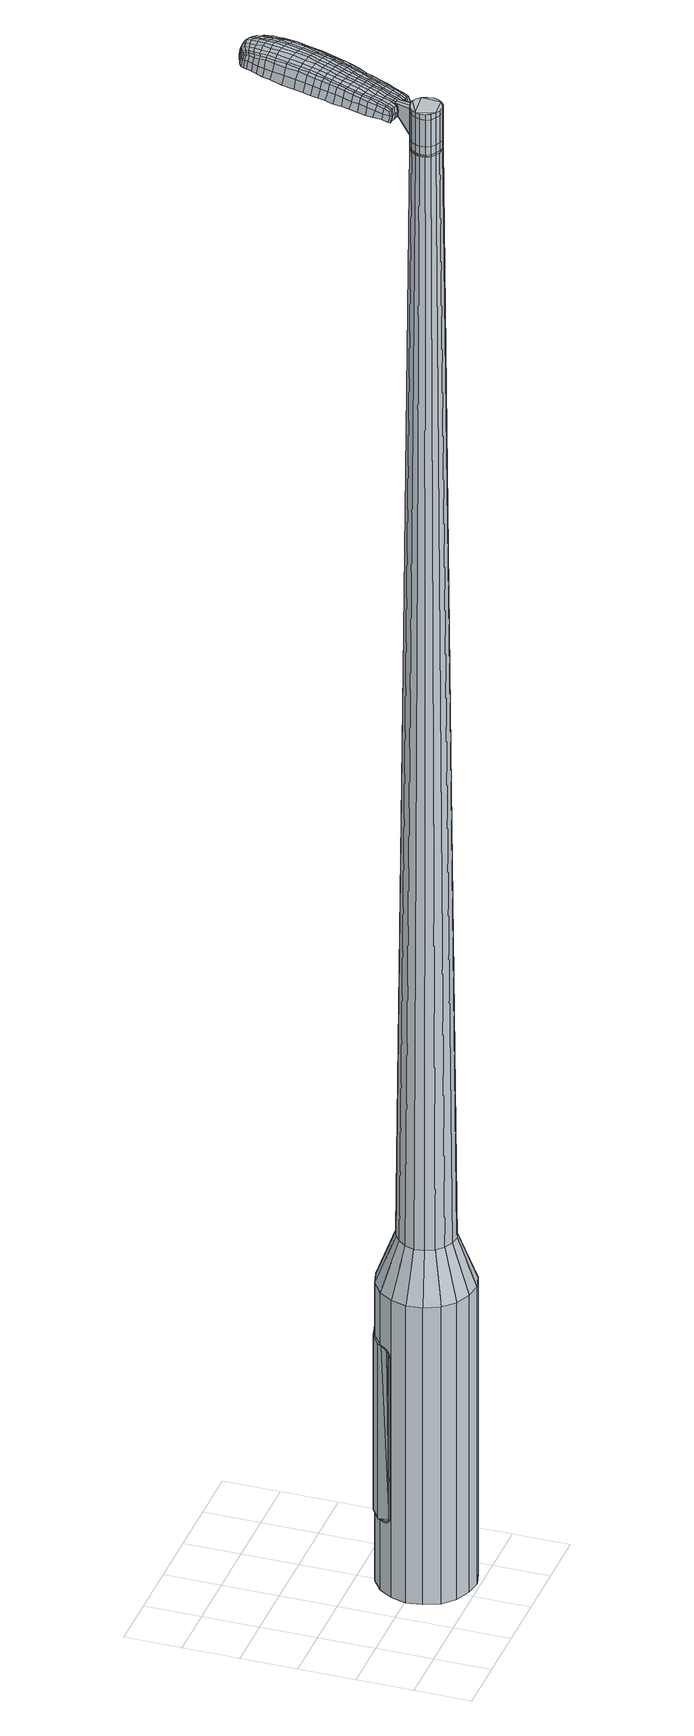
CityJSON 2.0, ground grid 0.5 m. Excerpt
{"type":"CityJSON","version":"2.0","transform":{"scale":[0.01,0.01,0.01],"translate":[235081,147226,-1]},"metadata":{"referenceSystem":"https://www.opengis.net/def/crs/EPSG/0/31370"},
"CityObjects":{
"object1":{"type":"GenericCityObject","attributes":{"cluster":355,"mean_distance_to_centroid":0.277,"new_centroid_x":235082.18,"new_centroid_y":147226.43,"mean_distance_to_camera":9.91,"H1":8.35,"H2":7.8,"Z_final":111.75,"cluster2":35,"proj_x":235088,"proj_y":147227.98,"id_line":86797,"bearing_l":165.1,"distance":6.03,"orientation":"right","G_obj":75.1},"geometry":[{"type":"MultiSurface","lod":"2","boundaries":[[[0,1,2,3]],[[1,4,5,2]],[[4,6,7,5]],[[6,8,9,7]],[[8,10,11,9]],[[10,12,13,11]],[[12,14,15,13]],[[14,16,17,15]],[[16,18,19,17]],[[18,20,21,19]],[[20,22,23,21]],[[22,24,25,23]],[[24,26,27,25]],[[26,28,29,27]],[[28,30,31,29]],[[30,32,33,31]],[[32,34,35,33]],[[34,0,3,35]],[[36,37,38,39]],[[38,40,41,42]],[[41,43,42]],[[42,44,45,46]],[[45,47,46]],[[46,48,49,50]],[[49,51,50]],[[42,46,50,38]],[[50,52,39,38]],[[53,36,39]],[[2,5,7,35]],[[7,9,11,15]],[[11,13,15]],[[15,17,19,23]],[[19,21,23]],[[23,25,27,31]],[[27,29,31]],[[15,23,31,7]],[[31,33,35,7]],[[3,2,35]],[[1,0,54,55]],[[0,34,56,54]],[[34,32,57,56]],[[32,30,58,57]],[[30,28,59,58]],[[28,26,60,59]],[[26,24,61,60]],[[24,22,62,61]],[[22,20,63,62]],[[20,18,64,63]],[[18,16,65,64]],[[16,14,66,65]],[[14,12,67,66]],[[12,10,68,67]],[[10,8,69,68]],[[8,6,70,69]],[[6,4,71,70]],[[4,1,55,71]],[[55,54,72,73]],[[54,56,74,72]],[[56,57,75,74]],[[57,58,76,75]],[[58,59,77,76]],[[59,60,78,77]],[[60,61,79,78]],[[61,62,80,79]],[[62,63,81,80]],[[63,64,82,81]],[[64,65,83,82]],[[65,66,84,83]],[[66,67,85,84]],[[67,68,86,85]],[[68,69,87,86]],[[69,70,88,87]],[[70,71,89,88]],[[71,55,73,89]],[[90,91,92,93]],[[94,95,91,90]],[[96,97,95,94]],[[76,98,97,96]],[[99,100,98,76]],[[101,102,100,99]],[[103,104,102,101]],[[105,106,104,103]],[[81,107,106,105]],[[82,108,107,81]],[[109,110,108,82]],[[111,112,110,109]],[[85,113,112,111]],[[114,115,113,85]],[[116,117,115,114]],[[88,118,117,116]],[[89,119,118,88]],[[93,92,119,89]],[[120,121,122,123]],[[124,120,123,125]],[[126,124,125,127]],[[128,126,127,129]],[[130,128,129,131]],[[132,130,131,133]],[[134,132,133,135]],[[136,134,135,137]],[[138,136,137,139]],[[140,138,139,141]],[[142,140,141,143]],[[144,142,143,145]],[[146,144,145,147]],[[148,146,147,149]],[[150,148,149,151]],[[152,150,151,153]],[[73,72,90,93]],[[72,74,94,90]],[[74,75,96,94]],[[75,76,96]],[[77,99,76]],[[77,78,101,99]],[[78,79,103,101]],[[79,80,105,103]],[[80,81,105]],[[83,109,82]],[[83,84,111,109]],[[84,85,111]],[[86,114,85]],[[86,87,116,114]],[[87,88,116]],[[73,93,89]],[[154,155,92,91]],[[155,119,92]],[[156,117,118]],[[156,157,115,117]],[[157,113,115]],[[158,112,113]],[[158,159,110,112]],[[159,108,110]],[[160,106,107]],[[160,161,104,106]],[[161,162,102,104]],[[162,163,100,102]],[[163,98,100]],[[164,97,98]],[[164,165,95,97]],[[165,154,91,95]],[[39,52,152,166]],[[155,154,167,153]],[[53,39,166,121]],[[154,165,122,167]],[[36,53,121,120]],[[165,164,123,122]],[[37,36,120,124]],[[164,98,125,123]],[[38,37,124,126]],[[98,163,127,125]],[[40,38,126,128]],[[163,162,129,127]],[[41,40,128,130]],[[162,161,131,129]],[[43,41,130,132]],[[161,160,133,131]],[[42,43,132,134]],[[160,107,135,133]],[[44,42,134,136]],[[107,108,137,135]],[[45,44,136,138]],[[108,159,139,137]],[[47,45,138,140]],[[159,158,141,139]],[[46,47,140,142]],[[158,113,143,141]],[[48,46,142,144]],[[113,157,145,143]],[[49,48,144,146]],[[157,156,147,145]],[[51,49,146,148]],[[156,118,149,147]],[[50,51,148,150]],[[118,119,151,149]],[[52,50,150,152]],[[119,155,153,151]],[[152,153,168,169]],[[153,167,170,168]],[[167,122,171,170]],[[122,121,172,171]],[[121,166,173,172]],[[166,152,169,173]],[[174,175,176,177]],[[178,174,177,179]],[[174,178,180,181]],[[175,174,181,182]],[[183,184,185,186]],[[187,183,186,188]],[[183,187,189,190]],[[184,183,190,191]],[[192,193,194,195]],[[196,192,195,197]],[[192,196,198,199]],[[193,192,199,200]],[[201,202,203,204]],[[205,201,204,206]],[[201,205,207,208]],[[202,201,208,209]],[[210,211,212,213]],[[214,210,213,215]],[[210,214,216,217]],[[211,210,217,218]],[[219,220,221,222]],[[223,219,222,224]],[[219,223,225,226]],[[220,219,226,227]],[[228,229,230,231]],[[220,228,231,221]],[[228,220,227,232]],[[229,228,232,233]],[[234,235,236,237]],[[229,234,237,230]],[[234,229,233,238]],[[235,234,238,239]],[[240,178,179,241]],[[235,240,241,236]],[[240,235,239,242]],[[178,240,242,180]],[[243,244,245,246]],[[247,243,246,248]],[[243,247,249,250]],[[244,243,250,251]],[[252,253,254,255]],[[244,252,255,245]],[[252,244,251,256]],[[253,252,256,257]],[[258,259,260,261]],[[253,258,261,254]],[[258,253,257,262]],[[259,258,262,263]],[[264,265,266,267]],[[259,264,267,260]],[[264,259,263,268]],[[265,264,268,269]],[[270,175,182,271]],[[265,270,271,266]],[[270,265,269,272]],[[175,270,272,176]],[[273,274,275,276]],[[277,273,276,278]],[[273,277,279,280]],[[274,273,280,281]],[[282,283,284,285]],[[274,282,285,275]],[[282,274,281,286]],[[283,282,286,287]],[[288,289,290,291]],[[283,288,291,284]],[[288,283,287,292]],[[289,288,292,293]],[[294,187,188,295]],[[289,294,295,290]],[[294,289,293,296]],[[187,294,296,189]],[[297,298,299,300]],[[301,297,300,302]],[[297,301,303,304]],[[298,297,304,305]],[[306,307,308,309]],[[298,306,309,299]],[[306,298,305,310]],[[307,306,310,311]],[[312,313,314,315]],[[307,312,315,308]],[[312,307,311,316]],[[313,312,316,317]],[[318,319,320,321]],[[313,318,321,314]],[[318,313,317,322]],[[319,318,322,323]],[[324,184,191,325]],[[319,324,325,320]],[[324,319,323,326]],[[184,324,326,185]],[[327,213,212,328]],[[329,327,328,330]],[[327,329,331,332]],[[213,327,332,215]],[[333,329,330,334]],[[335,333,334,336]],[[333,335,337,338]],[[329,333,338,331]],[[339,335,336,340]],[[341,339,340,342]],[[339,341,343,344]],[[335,339,344,337]],[[345,341,342,346]],[[347,345,346,348]],[[345,347,349,350]],[[341,345,350,343]],[[351,347,348,352]],[[202,351,352,203]],[[351,202,209,353]],[[347,351,353,349]],[[354,355,200,199]],[[356,354,199,198]],[[354,356,357,358]],[[355,354,358,359]],[[360,361,359,358]],[[362,360,358,357]],[[360,362,363,364]],[[361,360,364,365]],[[366,367,365,364]],[[368,366,364,363]],[[366,368,369,370]],[[367,366,370,371]],[[372,373,371,370]],[[374,372,370,369]],[[372,374,207,205]],[[373,372,205,206]],[[375,376,377,378]],[[277,375,378,279]],[[375,277,278,379]],[[376,375,379,380]],[[381,196,197,382]],[[376,381,382,377]],[[381,376,380,383]],[[196,381,383,198]],[[384,385,386,387]],[[223,384,387,225]],[[384,223,224,388]],[[385,384,388,389]],[[390,391,392,393]],[[385,390,393,386]],[[390,385,389,394]],[[391,390,394,395]],[[396,193,200,397]],[[391,396,397,392]],[[396,391,395,398]],[[193,396,398,194]],[[399,400,401,402]],[[181,399,402,182]],[[399,181,180,403]],[[400,399,403,404]],[[405,406,407,408]],[[400,405,408,401]],[[405,400,404,409]],[[406,405,409,410]],[[411,204,203,412]],[[406,411,412,407]],[[411,406,410,413]],[[204,411,413,206]],[[414,415,416,417]],[[186,414,417,188]],[[414,186,185,418]],[[415,414,418,419]],[[420,208,207,421]],[[415,420,421,416]],[[420,415,419,422]],[[208,420,422,209]],[[423,424,425,426]],[[301,423,426,303]],[[423,301,302,427]],[[424,423,427,428]],[[429,214,215,430]],[[424,429,430,425]],[[429,424,428,431]],[[214,429,431,216]],[[432,433,434,435]],[[247,432,435,249]],[[432,247,248,436]],[[433,432,436,437]],[[438,439,440,441]],[[433,438,441,434]],[[438,433,437,442]],[[439,438,442,443]],[[444,211,218,445]],[[439,444,445,440]],[[444,439,443,446]],[[211,444,446,212]],[[447,448,437,436]],[[246,447,436,248]],[[447,246,245,449]],[[448,447,449,450]],[[451,452,443,442]],[[448,451,442,437]],[[451,448,450,453]],[[452,451,453,454]],[[455,328,212,446]],[[452,455,446,443]],[[455,452,454,456]],[[328,455,456,330]],[[457,458,459,460]],[[304,457,460,305]],[[457,304,303,426]],[[458,457,426,425]],[[461,332,331,462]],[[458,461,462,459]],[[461,458,425,430]],[[332,461,430,215]],[[463,464,450,449]],[[255,463,449,245]],[[463,255,254,465]],[[464,463,465,466]],[[467,468,454,453]],[[464,467,453,450]],[[467,464,466,469]],[[468,467,469,470]],[[471,334,330,456]],[[468,471,456,454]],[[471,468,470,472]],[[334,471,472,336]],[[473,474,475,476]],[[310,473,476,311]],[[473,310,305,460]],[[474,473,460,459]],[[477,338,337,478]],[[474,477,478,475]],[[477,474,459,462]],[[338,477,462,331]],[[479,480,466,465]],[[261,479,465,254]],[[479,261,260,481]],[[480,479,481,482]],[[483,484,470,469]],[[480,483,469,466]],[[483,480,482,485]],[[484,483,485,486]],[[487,340,336,472]],[[484,487,472,470]],[[487,484,486,488]],[[340,487,488,342]],[[489,490,491,492]],[[316,489,492,317]],[[489,316,311,476]],[[490,489,476,475]],[[493,344,343,494]],[[490,493,494,491]],[[493,490,475,478]],[[344,493,478,337]],[[495,496,482,481]],[[267,495,481,260]],[[495,267,266,497]],[[496,495,497,498]],[[499,500,486,485]],[[496,499,485,482]],[[499,496,498,501]],[[500,499,501,502]],[[503,346,342,488]],[[500,503,488,486]],[[503,500,502,504]],[[346,503,504,348]],[[505,506,507,508]],[[322,505,508,323]],[[505,322,317,492]],[[506,505,492,491]],[[509,350,349,510]],[[506,509,510,507]],[[509,506,491,494]],[[350,509,494,343]],[[511,512,498,497]],[[271,511,497,266]],[[511,271,182,402]],[[512,511,402,401]],[[513,514,502,501]],[[512,513,501,498]],[[513,512,401,408]],[[514,513,408,407]],[[515,352,348,504]],[[514,515,504,502]],[[515,514,407,412]],[[352,515,412,203]],[[516,517,419,418]],[[326,516,418,185]],[[516,326,323,508]],[[517,516,508,507]],[[518,353,209,422]],[[517,518,422,419]],[[518,517,507,510]],[[353,518,510,349]],[[519,520,380,379]],[[276,519,379,278]],[[519,276,275,521]],[[520,519,521,522]],[[523,356,198,383]],[[520,523,383,380]],[[523,520,522,524]],[[356,523,524,357]],[[525,526,527,528]],[[226,525,528,227]],[[525,226,225,387]],[[526,525,387,386]],[[529,530,531,532]],[[526,529,532,527]],[[529,526,386,393]],[[530,529,393,392]],[[533,355,359,534]],[[530,533,534,531]],[[533,530,392,397]],[[355,533,397,200]],[[535,536,522,521]],[[285,535,521,275]],[[535,285,284,537]],[[536,535,537,538]],[[539,362,357,524]],[[536,539,524,522]],[[539,536,538,540]],[[362,539,540,363]],[[541,542,543,544]],[[232,541,544,233]],[[541,232,227,528]],[[542,541,528,527]],[[545,546,547,548]],[[542,545,548,543]],[[545,542,527,532]],[[546,545,532,531]],[[549,361,365,550]],[[546,549,550,547]],[[549,546,531,534]],[[361,549,534,359]],[[551,552,538,537]],[[291,551,537,284]],[[551,291,290,553]],[[552,551,553,554]],[[555,368,363,540]],[[552,555,540,538]],[[555,552,554,556]],[[368,555,556,369]],[[557,558,559,560]],[[238,557,560,239]],[[557,238,233,544]],[[558,557,544,543]],[[561,562,563,564]],[[558,561,564,559]],[[561,558,543,548]],[[562,561,548,547]],[[565,367,371,566]],[[562,565,566,563]],[[565,562,547,550]],[[367,565,550,365]],[[567,568,554,553]],[[295,567,553,290]],[[567,295,188,417]],[[568,567,417,416]],[[569,374,369,556]],[[568,569,556,554]],[[569,568,416,421]],[[374,569,421,207]],[[570,571,404,403]],[[242,570,403,180]],[[570,242,239,560]],[[571,570,560,559]],[[572,573,410,409]],[[571,572,409,404]],[[572,571,559,564]],[[573,572,564,563]],[[574,373,206,413]],[[573,574,413,410]],[[574,573,563,566]],[[373,574,566,371]],[[575,576,577,578]],[[578,577,579,580]],[[581,579,577,582]],[[582,577,576,583]],[[584,585,586,587]],[[587,586,588,589]],[[590,588,586,591]],[[591,586,585,592]],[[593,594,595,596]],[[596,595,597,598]],[[599,597,595,600]],[[600,595,594,601]],[[602,603,604,605]],[[605,604,606,607]],[[608,606,604,609]],[[609,604,603,610]],[[611,612,613,614]],[[614,613,615,616]],[[617,615,613,618]],[[618,613,612,619]],[[620,621,622,623]],[[623,622,624,625]],[[626,624,622,627]],[[627,622,621,628]],[[629,630,631,632]],[[632,631,621,620]],[[628,621,631,633]],[[633,631,630,634]],[[635,636,637,638]],[[638,637,630,629]],[[634,630,637,639]],[[639,637,636,640]],[[580,579,641,642]],[[642,641,636,635]],[[640,636,641,643]],[[643,641,579,581]],[[644,645,646,647]],[[647,646,648,649]],[[650,648,646,651]],[[651,646,645,652]],[[653,654,655,656]],[[656,655,645,644]],[[652,645,655,657]],[[657,655,654,658]],[[659,660,661,662]],[[662,661,654,653]],[[658,654,661,663]],[[663,661,660,664]],[[665,666,667,668]],[[668,667,660,659]],[[664,660,667,669]],[[669,667,666,670]],[[583,576,671,672]],[[672,671,666,665]],[[670,666,671,673]],[[673,671,576,575]],[[674,675,676,677]],[[677,676,678,679]],[[680,678,676,681]],[[681,676,675,682]],[[683,684,685,686]],[[686,685,675,674]],[[682,675,685,687]],[[687,685,684,688]],[[689,690,691,692]],[[692,691,684,683]],[[688,684,691,693]],[[693,691,690,694]],[[589,588,695,696]],[[696,695,690,689]],[[694,690,695,697]],[[697,695,588,590]],[[698,699,700,701]],[[701,700,702,703]],[[704,702,700,705]],[[705,700,699,706]],[[707,708,709,710]],[[710,709,699,698]],[[706,699,709,711]],[[711,709,708,712]],[[713,714,715,716]],[[716,715,708,707]],[[712,708,715,717]],[[717,715,714,718]],[[719,720,721,722]],[[722,721,714,713]],[[718,714,721,723]],[[723,721,720,724]],[[592,585,725,726]],[[726,725,720,719]],[[724,720,725,727]],[[727,725,585,584]],[[611,614,728,729]],[[729,728,730,731]],[[732,730,728,733]],[[733,728,614,616]],[[731,730,734,735]],[[735,734,736,737]],[[738,736,734,739]],[[739,734,730,732]],[[737,736,740,741]],[[741,740,742,743]],[[744,742,740,745]],[[745,740,736,738]],[[743,742,746,747]],[[747,746,748,749]],[[750,748,746,751]],[[751,746,742,744]],[[749,748,752,753]],[[753,752,603,602]],[[610,603,752,754]],[[754,752,748,750]],[[601,755,756,600]],[[600,756,757,599]],[[758,757,756,759]],[[759,756,755,760]],[[760,761,762,759]],[[759,762,763,758]],[[764,763,762,765]],[[765,762,761,766]],[[766,767,768,765]],[[765,768,769,764]],[[770,769,768,771]],[[771,768,767,772]],[[772,773,774,771]],[[771,774,775,770]],[[608,775,774,606]],[[606,774,773,607]],[[776,777,778,779]],[[779,778,678,680]],[[679,678,778,780]],[[780,778,777,781]],[[598,597,782,783]],[[783,782,777,776]],[[781,777,782,784]],[[784,782,597,599]],[[785,786,787,788]],[[788,787,624,626]],[[625,624,787,789]],[[789,787,786,790]],[[791,792,793,794]],[[794,793,786,785]],[[790,786,793,795]],[[795,793,792,796]],[[601,594,797,798]],[[798,797,792,791]],[[796,792,797,799]],[[799,797,594,593]],[[800,801,802,803]],[[803,802,582,583]],[[581,582,802,804]],[[804,802,801,805]],[[806,807,808,809]],[[809,808,801,800]],[[805,801,808,810]],[[810,808,807,811]],[[602,605,812,813]],[[813,812,807,806]],[[811,807,812,814]],[[814,812,605,607]],[[815,816,817,818]],[[818,817,587,589]],[[584,587,817,819]],[[819,817,816,820]],[[608,609,821,822]],[[822,821,816,815]],[[820,816,821,823]],[[823,821,609,610]],[[824,825,826,827]],[[827,826,702,704]],[[703,702,826,828]],[[828,826,825,829]],[[616,615,830,831]],[[831,830,825,824]],[[829,825,830,832]],[[832,830,615,617]],[[833,834,835,836]],[[836,835,648,650]],[[649,648,835,837]],[[837,835,834,838]],[[839,840,841,842]],[[842,841,834,833]],[[838,834,841,843]],[[843,841,840,844]],[[619,612,845,846]],[[846,845,840,839]],[[844,840,845,847]],[[847,845,612,611]],[[838,848,837]],[[837,848,647,649]],[[644,647,848,849]],[[844,850,851,843]],[[843,851,848,838]],[[849,848,851,852]],[[852,851,850,853]],[[611,729,854,847]],[[847,854,850,844]],[[853,850,854,855]],[[855,854,729,731]],[[856,857,858,859]],[[859,858,705,706]],[[704,705,858,827]],[[827,858,857,824]],[[732,733,860,861]],[[861,860,857,856]],[[824,857,860,831]],[[831,860,733,616]],[[862,863,849]],[[849,863,656,644]],[[653,656,863,864]],[[864,863,862,865]],[[853,866,867,852]],[[852,867,862,849]],[[865,862,867,868]],[[868,867,866,869]],[[731,735,870,855]],[[855,870,866,853]],[[869,866,870,871]],[[871,870,735,737]],[[872,873,874,875]],[[875,874,711,712]],[[706,711,874,859]],[[859,874,873,856]],[[738,739,876,877]],[[877,876,873,872]],[[856,873,876,861]],[[861,876,739,732]],[[865,878,879,864]],[[864,879,662,653]],[[659,662,879,880]],[[880,879,878,881]],[[869,882,883,868]],[[868,883,878,865]],[[881,878,883,884]],[[884,883,882,885]],[[737,741,886,871]],[[871,886,882,869]],[[885,882,886,887]],[[887,886,741,743]],[[888,889,890,891]],[[891,890,717,718]],[[712,717,890,875]],[[875,890,889,872]],[[744,745,892,893]],[[893,892,889,888]],[[872,889,892,877]],[[877,892,745,738]],[[881,894,880]],[[880,894,668,659]],[[665,668,894,895]],[[895,894,896]],[[885,897,898,884]],[[884,898,894,881]],[[896,894,898,899]],[[899,898,897,900]],[[743,747,901,887]],[[887,901,897,885]],[[900,897,901,902]],[[902,901,747,749]],[[903,904,905,906]],[[906,905,723,724]],[[718,723,905,891]],[[891,905,904,888]],[[750,751,907,908]],[[908,907,904,903]],[[888,904,907,893]],[[893,907,751,744]],[[896,909,910,895]],[[895,910,672,665]],[[583,672,910,803]],[[803,910,909,800]],[[900,911,912,899]],[[899,912,909,896]],[[800,909,912,809]],[[809,912,911,806]],[[749,753,913,902]],[[902,913,911,900]],[[806,911,913,813]],[[813,913,753,602]],[[820,914,915,819]],[[819,915,727,584]],[[724,727,915,906]],[[906,915,914,903]],[[610,754,916,823]],[[823,916,914,820]],[[903,914,916,908]],[[908,916,754,750]],[[781,917,918,780]],[[780,918,677,679]],[[674,677,918,919]],[[919,918,917,920]],[[599,757,921,784]],[[784,921,917,781]],[[920,917,921,922]],[[922,921,757,758]],[[923,924,925,926]],[[926,925,627,628]],[[626,627,925,788]],[[788,925,924,785]],[[927,928,929,930]],[[930,929,924,923]],[[785,924,929,794]],[[794,929,928,791]],[[760,755,931,932]],[[932,931,928,927]],[[791,928,931,798]],[[798,931,755,601]],[[920,933,934,919]],[[919,934,686,674]],[[683,686,934,935]],[[935,934,933,936]],[[758,763,937,922]],[[922,937,933,920]],[[936,933,937,938]],[[938,937,763,764]],[[939,940,941,942]],[[942,941,633,634]],[[628,633,941,926]],[[926,941,940,923]],[[943,944,945,946]],[[946,945,940,939]],[[923,940,945,930]],[[930,945,944,927]],[[766,761,947,948]],[[948,947,944,943]],[[927,944,947,932]],[[932,947,761,760]],[[936,949,950,935]],[[935,950,692,683]],[[689,692,950,951]],[[951,950,949,952]],[[764,769,953,938]],[[938,953,949,936]],[[952,949,953,954]],[[954,953,769,770]],[[955,956,957,958]],[[958,957,639,640]],[[634,639,957,942]],[[942,957,956,939]],[[959,960,961,962]],[[962,961,956,955]],[[939,956,961,946]],[[946,961,960,943]],[[772,767,963,964]],[[964,963,960,959]],[[943,960,963,948]],[[948,963,767,766]],[[952,965,966,951]],[[951,966,696,689]],[[589,696,966,818]],[[818,966,965,815]],[[770,775,967,954]],[[954,967,965,952]],[[815,965,967,822]],[[822,967,775,608]],[[805,968,969,804]],[[804,969,643,581]],[[640,643,969,958]],[[958,969,968,955]],[[811,970,971,810]],[[810,971,968,805]],[[955,968,971,962]],[[962,971,970,959]],[[607,773,972,814]],[[814,972,970,811]],[[959,970,972,964]],[[964,972,773,772]],[[575,578,177,176]],[[578,580,179,177]],[[590,591,190,189]],[[591,592,191,190]],[[593,596,195,194]],[[596,598,197,195]],[[617,618,217,216]],[[618,619,218,217]],[[620,623,222,221]],[[623,625,224,222]],[[629,632,231,230]],[[632,620,221,231]],[[635,638,237,236]],[[638,629,230,237]],[[580,642,241,179]],[[642,635,236,241]],[[650,651,250,249]],[[651,652,251,250]],[[652,657,256,251]],[[657,658,257,256]],[[658,663,262,257]],[[663,664,263,262]],[[664,669,268,263]],[[669,670,269,268]],[[670,673,272,269]],[[673,575,176,272]],[[680,681,280,279]],[[681,682,281,280]],[[682,687,286,281]],[[687,688,287,286]],[[688,693,292,287]],[[693,694,293,292]],[[694,697,296,293]],[[697,590,189,296]],[[698,701,300,299]],[[701,703,302,300]],[[707,710,309,308]],[[710,698,299,309]],[[713,716,315,314]],[[716,707,308,315]],[[719,722,321,320]],[[722,713,314,321]],[[592,726,325,191]],[[726,719,320,325]],[[776,779,378,377]],[[779,680,279,378]],[[598,783,382,197]],[[783,776,377,382]],[[625,789,388,224]],[[789,790,389,388]],[[790,795,394,389]],[[795,796,395,394]],[[796,799,398,395]],[[799,593,194,398]],[[703,828,427,302]],[[828,829,428,427]],[[829,832,431,428]],[[832,617,216,431]],[[833,836,435,434]],[[836,650,249,435]],[[839,842,441,440]],[[842,833,434,441]],[[619,846,445,218]],[[846,839,440,445]],[[973,974,975,976]],[[977,978,976,975]],[[979,980,981,982]],[[983,984,985,986]],[[974,987,988,975]],[[989,977,975,988]],[[990,979,982,991]],[[992,993,984,983]],[[987,994,995,988]],[[995,996,989,988]],[[997,990,991,998]],[[999,993,992,1000]],[[994,1001,1002,995]],[[1002,1003,996,995]],[[1004,997,998,1005]],[[1006,999,1000,1007]],[[1008,1009,1010,1011]],[[1012,1013,1009,1008]],[[1012,1014,1015,1013]],[[1014,1016,1017,1015]],[[1018,1019,1020,1021]],[[1022,1023,1019,1018]],[[1024,1025,1023,1022]],[[1026,1027,1025,1024]],[[1021,1010,1009,1018]],[[1018,1009,1013,1022]],[[1013,1015,1024,1022]],[[1015,1017,1026,1024]],[[982,981,978,977]],[[991,982,977,989]],[[996,998,991,989]],[[1003,1005,998,996]],[[983,986,980,979]],[[992,983,979,990]],[[1000,992,990,997]],[[1007,1000,997,1004]],[[984,1008,1011,985]],[[993,1012,1008,984]],[[1014,1012,993,999]],[[1016,1014,999,1006]],[[1028,1029,1030,1031]],[[1030,1032,1033,1034]],[[1030,1034,1035,1036]],[[1030,1036,1031]],[[1037,1028,1031,1038]],[[1039,1038,1031,1040]],[[1041,1040,1031]],[[1042,1030,1029,1043]],[[1044,1042,1043,1045]],[[1046,1044,1045,1047]],[[1048,1046,1047,1049]],[[1050,1048,1049,1051]],[[1051,1052,1053,1054]],[[1051,1054,1055,1056]],[[1051,1056,1057,1058]],[[1057,1059,1060,1061]],[[1057,1061,1062,1063]],[[1057,1063,1058]],[[1051,1058,1050]],[[1064,1065,1029,1028]],[[1066,1067,1032,1030]],[[1068,1069,1041,1031]],[[1065,1070,1043,1029]],[[1071,1066,1030,1042]],[[1070,1072,1045,1043]],[[1073,1071,1042,1044]],[[1072,1074,1047,1045]],[[1075,1073,1044,1046]],[[1074,1076,1049,1047]],[[1077,1075,1046,1048]],[[1076,1078,1051,1049]],[[1079,1077,1048,1050]],[[1078,1080,1052,1051]],[[1081,1082,1059,1057]],[[1083,1079,1050,1058]],[[1053,1052,1080,1084]],[[1054,1053,1084,1085]],[[1055,1054,1085,1086]],[[1056,1055,1086,1087]],[[1057,1056,1087,1081]],[[1088,1064,1028,1037]],[[1089,1088,1037,1038]],[[1090,1089,1038,1039]],[[1091,1090,1039,1040]],[[1069,1091,1040,1041]],[[1033,1032,1067,1092]],[[1060,1059,1082,1093]],[[1034,1033,1092,1094]],[[1035,1034,1094,1095]],[[1036,1035,1095,1096]],[[1031,1036,1096,1068]],[[1061,1060,1093,1097]],[[1062,1061,1097,1098]],[[1063,1062,1098,1099]],[[1058,1063,1099,1083]]]}]}
},
"vertices":[
[127,86,384],[141,80,384],[141,80,96],[127,86,96],[151,70,384],[151,70,96],[157,57,384],[157,57,96],[159,42,384],[159,42,96],[155,28,384],[155,28,96],[146,16,384],[146,16,96],[134,7,384],[134,7,96],[120,3,384],[120,3,96],[106,5,384],[106,5,96],[92,11,384],[92,11,96],[82,21,384],[82,21,96],[76,35,384],[76,35,96],[74,49,384],[74,49,96],[78,63,384],[78,63,96],[86,75,384],[86,75,96],[98,84,384],[98,84,96],[113,88,384],[113,88,96],[111,58,1524],[107,55,1524],[104,51,1524],[120,59,1524],[103,47,1524],[103,42,1524],[109,35,1524],[105,38,1524],[113,33,1524],[118,32,1524],[126,36,1524],[122,33,1524],[129,40,1524],[130,44,1524],[127,53,1524],[129,49,1524],[124,57,1524],[115,59,1524],[123,70,429],[131,66,429],[114,71,429],[106,68,429],[99,63,429],[94,56,429],[91,48,429],[92,39,429],[96,31,429],[102,25,429],[110,21,429],[119,20,429],[127,23,429],[134,28,429],[139,35,429],[141,43,429],[141,52,429],[137,60,429],[120,59,1483],[124,57,1483],[115,59,1483],[111,58,1483],[107,55,1483],[104,51,1483],[103,47,1483],[103,42,1483],[105,38,1483],[109,35,1483],[113,33,1483],[118,32,1483],[122,33,1483],[126,36,1483],[129,40,1483],[130,44,1483],[129,49,1483],[127,53,1483],[120,58,1483],[120,58,1485],[124,56,1485],[124,56,1483],[115,58,1483],[115,58,1485],[111,57,1483],[111,57,1485],[107,55,1485],[105,51,1483],[105,51,1485],[104,47,1483],[104,47,1485],[104,42,1483],[104,42,1485],[106,38,1483],[106,38,1485],[109,35,1485],[113,33,1485],[118,33,1483],[118,33,1485],[122,34,1483],[122,34,1485],[126,36,1485],[128,40,1483],[128,40,1485],[129,44,1483],[129,44,1485],[129,49,1485],[127,53,1485],[111,58,1519],[115,59,1519],[115,59,1493],[111,58,1493],[107,55,1519],[107,55,1493],[104,51,1519],[104,51,1493],[103,47,1519],[103,47,1493],[103,42,1519],[103,42,1493],[105,38,1519],[105,38,1493],[109,35,1519],[109,35,1493],[113,33,1519],[113,33,1493],[118,32,1519],[118,32,1493],[122,33,1519],[122,33,1493],[126,36,1519],[126,36,1493],[129,40,1519],[129,40,1493],[130,44,1519],[130,44,1493],[129,49,1519],[129,49,1493],[127,53,1519],[127,53,1493],[124,57,1519],[124,57,1493],[120,59,1485],[124,57,1485],[130,44,1485],[129,40,1485],[122,33,1485],[118,32,1485],[105,38,1485],[103,42,1485],[103,47,1485],[104,51,1485],[111,58,1485],[115,59,1485],[120,59,1519],[120,59,1493],[128,76,1513],[128,76,1518],[125,77,1513],[122,77,1513],[122,77,1518],[125,77,1518],[163,143,1519],[160,136,1518],[162,137,1509],[164,144,1510],[165,151,1519],[167,152,1510],[163,151,1526],[161,143,1525],[159,136,1525],[125,153,1519],[124,146,1518],[125,145,1525],[127,152,1525],[127,162,1519],[129,160,1526],[126,163,1510],[124,155,1510],[123,148,1509],[161,220,1519],[165,219,1519],[165,220,1513],[161,221,1513],[157,220,1519],[157,221,1513],[157,218,1524],[161,218,1524],[164,217,1524],[142,148,1530],[140,141,1529],[144,140,1529],[145,147,1530],[145,157,1531],[148,156,1531],[141,158,1530],[139,149,1530],[137,142,1529],[122,70,1512],[124,69,1512],[125,71,1517],[122,71,1517],[119,71,1512],[119,72,1517],[119,72,1506],[122,71,1506],[125,70,1506],[177,201,1519],[176,197,1519],[178,198,1512],[178,201,1512],[177,203,1518],[178,204,1512],[176,203,1522],[175,201,1523],[175,197,1524],[175,193,1519],[174,187,1519],[176,188,1512],[177,193,1512],[174,193,1524],[173,187,1525],[173,181,1519],[171,174,1519],[173,175,1511],[175,182,1511],[172,181,1526],[170,173,1526],[168,163,1519],[170,164,1510],[167,162,1526],[140,73,1513],[142,80,1513],[141,80,1518],[138,73,1517],[137,68,1512],[137,69,1516],[139,68,1506],[141,74,1507],[143,81,1507],[144,87,1514],[147,94,1515],[145,94,1520],[143,87,1519],[146,88,1507],[148,95,1507],[149,102,1515],[151,109,1516],[150,108,1522],[148,101,1521],[151,102,1508],[153,109,1508],[154,116,1517],[156,123,1517],[154,122,1524],[152,115,1523],[155,116,1508],[158,123,1509],[158,130,1518],[157,129,1524],[160,130,1509],[142,211,1519],[141,208,1519],[142,207,1524],[143,210,1523],[143,213,1518],[144,212,1522],[142,214,1512],[141,212,1512],[140,209,1512],[139,203,1519],[137,198,1519],[138,197,1525],[140,202,1524],[138,204,1512],[136,199,1512],[135,192,1519],[133,184,1519],[134,183,1526],[137,191,1526],[134,193,1511],[132,186,1511],[130,173,1519],[131,172,1526],[129,175,1510],[110,81,1513],[112,88,1513],[111,90,1507],[110,82,1507],[110,75,1512],[109,76,1506],[110,76,1516],[111,80,1517],[113,87,1518],[113,96,1514],[115,103,1515],[114,104,1507],[112,97,1507],[114,95,1519],[116,102,1520],[116,110,1515],[118,118,1516],[117,119,1508],[115,112,1508],[117,109,1521],[119,117,1522],[119,125,1517],[121,132,1517],[120,134,1509],[118,127,1508],[121,124,1523],[122,131,1524],[122,139,1518],[121,141,1509],[124,138,1524],[123,76,1519],[126,76,1519],[125,84,1520],[128,83,1520],[123,84,1520],[121,77,1519],[127,91,1522],[130,90,1522],[129,98,1523],[132,97,1523],[126,99,1523],[124,92,1521],[131,105,1524],[134,104,1524],[133,112,1525],[136,112,1525],[130,113,1525],[128,106,1524],[135,120,1526],[138,119,1526],[137,127,1527],[140,126,1527],[133,128,1527],[132,120,1526],[139,134,1528],[142,133,1528],[135,135,1528],[160,215,1527],[164,214,1527],[156,215,1526],[155,211,1527],[159,211,1528],[162,210,1528],[157,205,1529],[161,204,1529],[153,205,1528],[151,198,1530],[155,198,1530],[159,197,1530],[153,191,1531],[157,190,1531],[149,191,1530],[147,183,1531],[151,182,1531],[155,181,1531],[148,169,1531],[151,168,1531],[144,170,1531],[145,215,1518],[148,216,1519],[147,217,1513],[144,216,1513],[145,213,1523],[148,215,1523],[152,218,1519],[152,219,1513],[152,217,1524],[176,206,1518],[175,208,1518],[174,207,1523],[175,204,1523],[177,206,1513],[176,209,1513],[173,211,1519],[171,214,1519],[170,213,1524],[173,210,1523],[174,212,1513],[171,215,1513],[168,217,1519],[168,215,1524],[168,218,1513],[159,143,1528],[157,143,1528],[155,137,1528],[157,136,1527],[162,151,1528],[160,152,1529],[155,144,1529],[152,145,1530],[150,138,1529],[153,137,1528],[157,153,1529],[154,154,1530],[149,146,1530],[147,139,1529],[151,155,1531],[128,151,1528],[130,151,1529],[132,159,1529],[130,160,1528],[127,144,1527],[129,144,1528],[134,150,1529],[136,159,1530],[133,143,1528],[110,73,1512],[112,73,1512],[113,74,1517],[111,74,1517],[109,74,1506],[112,74,1506],[115,72,1512],[116,73,1517],[115,73,1506],[136,66,1512],[134,67,1512],[135,67,1506],[137,67,1506],[136,68,1517],[134,68,1517],[132,67,1512],[129,68,1512],[130,69,1506],[133,68,1506],[132,69,1517],[129,69,1517],[127,69,1512],[127,69,1506],[127,70,1517],[137,73,1519],[136,73,1519],[139,80,1520],[138,80,1520],[133,74,1519],[131,74,1519],[136,81,1520],[133,82,1520],[128,75,1519],[130,82,1520],[112,79,1519],[114,79,1519],[116,86,1520],[114,87,1520],[117,78,1519],[119,85,1520],[142,87,1521],[140,87,1521],[144,94,1522],[142,95,1522],[138,88,1521],[135,89,1521],[140,95,1522],[137,96,1523],[132,89,1522],[134,97,1523],[116,94,1521],[118,94,1521],[119,101,1522],[117,101,1522],[121,93,1521],[123,100,1522],[146,101,1523],[144,102,1523],[148,108,1524],[147,109,1524],[142,102,1523],[139,103,1524],[144,109,1525],[141,110,1525],[137,104,1524],[139,111,1525],[119,109,1523],[121,108,1523],[122,115,1524],[120,116,1524],[124,107,1524],[126,114,1525],[151,115,1525],[149,116,1525],[153,122,1526],[151,123,1526],[146,116,1526],[143,117,1526],[148,123,1527],[146,124,1527],[141,118,1526],[143,125,1527],[122,123,1525],[124,122,1525],[126,130,1526],[123,130,1526],[128,122,1526],[129,129,1527],[155,129,1527],[153,130,1527],[151,130,1527],[148,131,1528],[145,132,1528],[125,137,1527],[127,137,1527],[131,136,1528],[145,211,1525],[147,212,1525],[143,208,1526],[146,209,1526],[151,214,1526],[150,210,1527],[174,202,1525],[174,205,1525],[173,201,1526],[174,199,1525],[172,207,1525],[170,210,1526],[169,206,1527],[171,204,1526],[167,213,1526],[166,208,1527],[142,203,1526],[144,204,1527],[140,197,1527],[142,198,1528],[148,205,1528],[146,198,1529],[173,194,1526],[172,196,1527],[170,189,1528],[172,188,1527],[170,198,1527],[167,200,1528],[166,194,1529],[168,191,1528],[164,202,1528],[162,195,1530],[138,191,1528],[140,191,1529],[136,183,1528],[138,183,1529],[145,191,1529],[142,183,1530],[170,182,1528],[169,183,1528],[167,175,1529],[168,174,1528],[167,185,1529],[164,187,1530],[161,178,1530],[164,177,1530],[161,188,1530],[158,180,1531],[133,172,1529],[135,171,1529],[139,171,1530],[165,163,1528],[163,164,1529],[161,165,1530],[158,166,1530],[155,167,1531],[160,138,1509],[159,137,1518],[161,144,1518],[163,145,1509],[163,152,1519],[165,153,1510],[161,151,1525],[159,143,1525],[157,137,1525],[127,145,1525],[126,146,1518],[127,153,1518],[129,152,1525],[129,161,1519],[131,160,1525],[128,163,1510],[126,155,1509],[125,148,1509],[164,217,1513],[164,217,1519],[161,217,1519],[161,218,1513],[157,217,1519],[157,218,1513],[157,216,1524],[161,216,1524],[164,215,1524],[144,141,1528],[141,141,1528],[142,148,1529],[145,148,1529],[145,157,1529],[148,156,1529],[141,158,1529],[139,149,1529],[137,142,1528],[125,72,1516],[125,72,1512],[122,72,1512],[123,73,1516],[119,73,1512],[120,74,1516],[119,74,1506],[122,73,1506],[125,72,1506],[176,198,1512],[174,198,1519],[175,201,1518],[176,201,1512],[175,203,1518],[176,203,1512],[174,203,1522],[173,201,1523],[173,198,1523],[174,188,1512],[172,187,1519],[173,193,1519],[175,194,1512],[172,193,1524],[171,187,1525],[171,175,1511],[169,174,1519],[171,182,1519],[173,183,1511],[170,181,1525],[168,174,1526],[166,163,1519],[168,164,1510],[165,163,1526],[139,81,1518],[140,81,1513],[138,74,1513],[137,74,1517],[136,69,1512],[135,70,1515],[137,70,1506],[139,74,1506],[141,82,1507],[143,95,1520],[145,95,1514],[143,88,1514],[141,88,1519],[144,89,1507],[146,96,1507],[148,109,1522],[150,109,1516],[147,102,1515],[146,102,1521],[149,103,1508],[151,110,1508],[153,123,1523],[154,123,1517],[152,116,1516],[150,116,1522],[154,117,1508],[156,124,1508],[156,130,1517],[155,130,1524],[158,131,1509],[144,206,1523],[143,207,1519],[144,210,1518],[145,209,1523],[145,212,1518],[146,211,1522],[144,213,1512],[143,211,1512],[142,208,1512],[140,196,1525],[139,197,1519],[141,202,1519],[142,201,1524],[140,204,1512],[138,198,1512],[136,183,1526],[135,184,1519],[137,191,1519],[138,190,1525],[136,193,1511],[134,185,1511],[132,173,1519],[133,171,1526],[131,174,1510],[113,89,1507],[114,88,1513],[112,81,1513],[112,82,1506],[112,76,1512],[111,77,1506],[112,76,1515],[113,80,1517],[115,87,1518],[116,104,1507],[117,103,1514],[115,95,1514],[114,97,1507],[116,94,1519],[118,102,1520],[119,119,1508],[120,117,1516],[118,110,1515],[117,112,1508],[119,109,1521],[121,116,1522],[122,133,1508],[123,132,1517],[121,125,1516],[120,126,1508],[122,123,1522],[124,131,1523],[124,139,1517],[123,141,1509],[126,138,1524],[124,77,1518],[126,77,1518],[126,84,1519],[128,83,1519],[123,85,1519],[121,78,1518],[127,91,1520],[130,91,1520],[129,99,1521],[132,98,1521],[126,99,1521],[125,92,1520],[131,106,1523],[134,105,1523],[133,113,1524],[136,112,1524],[130,114,1524],[128,107,1523],[135,120,1525],[138,119,1525],[137,127,1526],[140,126,1526],[134,128,1526],[132,121,1525],[139,134,1527],[142,134,1527],[135,135,1527],[163,213,1526],[160,214,1526],[156,214,1525],[155,210,1526],[159,210,1526],[162,209,1526],[160,203,1528],[157,204,1528],[153,204,1527],[152,198,1528],[155,197,1529],[159,196,1529],[157,189,1530],[153,190,1530],[150,191,1529],[147,182,1530],[151,182,1530],[155,181,1530],[151,169,1530],[148,169,1530],[144,170,1530],[148,215,1513],[148,214,1518],[146,213,1518],[145,214,1512],[146,212,1523],[149,213,1523],[153,216,1519],[152,217,1513],[153,215,1523],[172,206,1523],[173,207,1518],[174,205,1518],[173,204,1523],[176,205,1512],[174,208,1512],[169,212,1523],[170,213,1519],[172,210,1519],[171,209,1523],[173,211,1513],[170,214,1513],[167,215,1519],[167,214,1524],[167,216,1513],[155,137,1527],[157,144,1527],[158,143,1527],[156,137,1526],[160,152,1527],[159,152,1528],[149,139,1528],[151,146,1528],[154,145,1528],[152,138,1527],[157,153,1528],[154,154,1529],[149,147,1529],[147,140,1528],[151,155,1529],[133,159,1528],[131,151,1527],[129,151,1527],[131,160,1527],[128,144,1526],[129,144,1527],[135,150,1528],[137,159,1528],[133,143,1527],[113,76,1516],[113,75,1512],[112,75,1512],[112,76,1516],[111,76,1506],[112,76,1506],[116,74,1512],[116,75,1516],[116,75,1506],[136,69,1506],[135,69,1512],[136,68,1512],[137,69,1506],[135,69,1516],[135,70,1516],[131,71,1506],[130,70,1512],[133,69,1512],[133,70,1506],[132,70,1516],[130,71,1516],[127,71,1512],[128,72,1506],[127,72,1516],[136,74,1518],[138,81,1519],[131,75,1518],[133,75,1518],[136,81,1519],[133,82,1519],[129,76,1518],[131,83,1519],[116,87,1519],[115,80,1518],[114,80,1518],[115,87,1519],[118,79,1518],[119,86,1519],[140,88,1520],[141,88,1520],[143,95,1521],[142,95,1521],[135,89,1520],[138,89,1520],[140,96,1521],[137,96,1521],[133,90,1520],[135,97,1521],[120,101,1521],[118,94,1520],[117,94,1520],[118,102,1521],[121,93,1520],[123,100,1521],[144,102,1522],[145,102,1522],[147,109,1523],[146,109,1523],[139,104,1522],[142,103,1522],[144,110,1523],[141,111,1524],[137,104,1523],[139,111,1524],[123,116,1523],[121,109,1522],[120,109,1522],[122,116,1523],[125,108,1522],[126,115,1523],[149,116,1524],[152,123,1525],[151,123,1525],[143,118,1525],[146,117,1524],[148,124,1525],[145,125,1526],[141,119,1525],[143,126,1526],[126,130,1525],[125,123,1524],[123,123,1524],[125,130,1525],[128,122,1524],[130,129,1525],[153,130,1526],[154,130,1526],[147,132,1527],[150,131,1526],[145,133,1527],[128,137,1526],[126,137,1526],[131,136,1526],[148,211,1524],[146,210,1524],[145,207,1525],[147,208,1525],[152,213,1525],[151,209,1525],[172,200,1525],[172,204,1524],[173,202,1524],[172,199,1525],[168,206,1526],[169,209,1525],[171,207,1524],[170,203,1525],[166,211,1525],[165,208,1526],[145,203,1526],[143,202,1526],[141,196,1526],[143,197,1527],[149,204,1526],[147,197,1527],[169,189,1527],[171,195,1526],[171,194,1526],[170,188,1526],[165,193,1528],[166,200,1527],[169,198,1526],[167,191,1527],[164,202,1527],[162,195,1528],[141,191,1527],[139,190,1527],[137,183,1527],[139,183,1528],[145,191,1528],[143,183,1529],[166,175,1528],[168,183,1527],[169,182,1527],[167,174,1527],[161,178,1529],[163,187,1529],[166,185,1528],[164,177,1528],[160,188,1529],[158,180,1530],[136,171,1528],[134,171,1528],[140,171,1529],[163,164,1528],[164,163,1528],[157,166,1529],[160,165,1529],[154,167,1530],[137,69,1508],[130,71,1508],[140,102,1509],[148,100,1509],[146,123,1510],[154,120,1510],[157,161,1512],[166,158,1512],[161,141,1511],[152,143,1511],[162,178,1513],[165,191,1514],[173,189,1514],[171,176,1513],[124,73,1508],[132,104,1509],[138,125,1510],[148,163,1512],[143,146,1511],[153,181,1513],[156,194,1514],[117,74,1508],[125,106,1509],[130,127,1510],[139,166,1512],[134,148,1511],[148,196,1514],[144,183,1513],[111,76,1508],[117,108,1509],[121,129,1510],[130,168,1512],[125,151,1511],[139,198,1514],[135,185,1513],[168,204,1514],[168,209,1514],[174,207,1514],[176,202,1514],[160,207,1514],[161,211,1514],[151,209,1514],[154,213,1514],[143,211,1514],[147,215,1514],[166,215,1515],[164,218,1515],[165,218,1515],[170,213,1515],[162,216,1515],[163,219,1515],[158,217,1515],[162,219,1515],[154,218,1515],[161,219,1515],[84,74,334],[86,77,334],[86,77,165],[78,65,171],[84,74,165],[82,71,165],[80,68,166],[79,67,167],[78,66,169],[82,71,334],[80,68,333],[79,67,332],[78,66,331],[78,65,328],[98,85,165],[98,85,334],[113,89,165],[113,89,334],[128,88,165],[128,88,334],[141,81,165],[141,81,334],[152,71,165],[152,71,334],[154,67,334],[156,64,334],[157,61,333],[158,59,332],[158,58,331],[159,58,328],[154,67,165],[159,58,171],[158,58,169],[158,59,167],[157,61,166],[156,64,165],[86,72,334],[88,75,334],[88,75,165],[86,72,165],[80,64,171],[80,64,328],[100,83,334],[100,83,165],[113,86,334],[113,86,165],[127,85,334],[127,85,165],[140,79,334],[140,79,165],[150,70,334],[150,70,165],[151,66,334],[156,57,328],[156,57,171],[151,66,165],[153,63,334],[154,60,333],[155,58,332],[156,57,331],[84,69,334],[82,67,333],[81,65,332],[80,64,331],[84,69,165],[156,57,169],[82,67,166],[81,65,167],[80,64,169],[155,58,167],[154,60,166],[153,63,165]
]}
